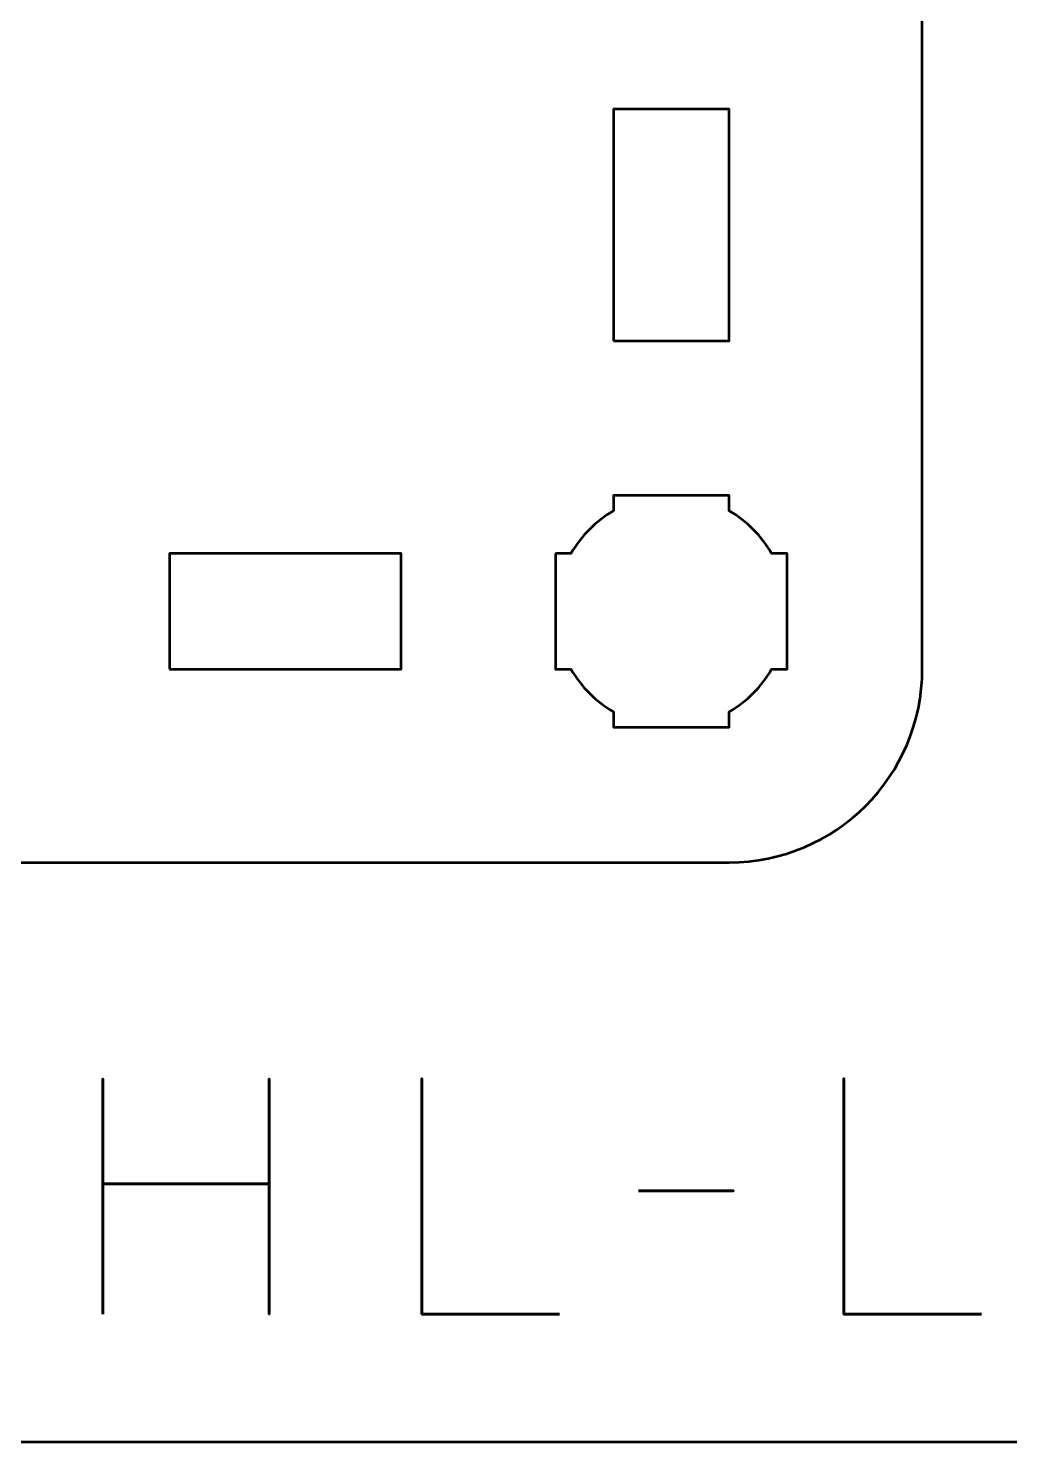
# Model space of a CAD drawing. Header units: centimetres. Extents: x -21 to 0, y -29.7 to 0.
# Drawn here: x -8.465 to -5.924, y -29.7 to -26.04 of the extents above; entities that cross this region are included whole.
import ezdxf

# ---------------------------------------------------------------- set-up
doc = ezdxf.new("R2010")
doc.units = ezdxf.units.CM
doc.header["$MEASUREMENT"] = 0
doc.layers.add('Layer 1', color=7, linetype='Continuous')

msp = doc.modelspace()

# ---------------------------------------------------------------- linework, layer by layer
at = {"layer": 'Layer 1', "lineweight": 53}
for points in [[(-6.95, -26.85), (-6.65, -26.85), (-6.65, -26.25), (-6.95, -26.25), (-6.95, -26.85)], [(-8.1, -27.7), (-7.5, -27.7), (-7.5, -27.4), (-8.1, -27.4), (-8.1, -27.7)]]:
    msp.add_lwpolyline(points, close=True, dxfattribs=at)
at = {"layer": 'Layer 1', "color": 1, "lineweight": 53}
msp.add_open_spline([(-21.00003, -29.19995), (-21.00003, -29.19995), (-21.00003, -5.29992), (-21.00003, -5.29992), (-21.00003, -5.29992), (-21.00003, -5.21709), (-20.93286, -5.14992), (-20.85003, -5.14992), (-20.85003, -5.14992), (-20.7672, -5.14992), (-20.70003, -5.08275), (-20.70003, -4.99992), (-20.70003, -4.99992), (-20.70003, -4.91709), (-20.7672, -4.84992), (-20.85003, -4.84992), (-20.85003, -4.84992), (-20.93286, -4.84992), (-21.00003, -4.78275), (-21.00003, -4.69992), (-21.00003, -4.69992), (-21.00003, -4.61709), (-20.93286, -4.54992), (-20.85003, -4.54992), (-20.85003, -4.54992), (-20.7672, -4.54992), (-20.70003, -4.48275), (-20.70003, -4.39992), (-20.70003, -4.39992), (-20.70003, -4.31709), (-20.7672, -4.24992), (-20.85003, -4.24992), (-20.85003, -4.24992), (-20.93286, -4.24992), (-21.00003, -4.18275), (-21.00003, -4.09992), (-21.00003, -4.09992), (-21.00003, -4.01709), (-20.93286, -3.94992), (-20.85003, -3.94992), (-20.85003, -3.94992), (-20.7672, -3.94992), (-20.70003, -3.88275), (-20.70003, -3.79992), (-20.70003, -3.79992), (-20.70003, -3.71709), (-20.7672, -3.64992), (-20.85003, -3.64992), (-20.85003, -3.64992), (-20.93286, -3.64992), (-21.00003, -3.58275), (-21.00003, -3.49992), (-21.00003, -3.49992), (-21.00003, -3.41709), (-20.93286, -3.34992), (-20.85003, -3.34992), (-20.85003, -3.34992), (-20.7672, -3.34992), (-20.70003, -3.28275), (-20.70003, -3.19992), (-20.70003, -3.19992), (-20.70003, -3.11709), (-20.7672, -3.04992), (-20.85003, -3.04992), (-20.85003, -3.04992), (-20.93286, -3.04992), (-21.00003, -2.98275), (-21.00003, -2.89992), (-21.00003, -2.89992), (-21.00003, -2.81709), (-20.93286, -2.74992), (-20.85003, -2.74992), (-20.85003, -2.74992), (-20.7672, -2.74992), (-20.70003, -2.68275), (-20.70003, -2.59992), (-20.70003, -2.59992), (-20.70003, -2.51709), (-20.7672, -2.44992), (-20.85003, -2.44992), (-20.85003, -2.44992), (-20.93286, -2.44992), (-21.00003, -2.38275), (-21.00003, -2.29992), (-21.00003, -2.29992), (-21.00003, -2.21709), (-20.93286, -2.14992), (-20.85003, -2.14992), (-20.85003, -2.14992), (-20.7672, -2.14992), (-20.70003, -2.08275), (-20.70003, -1.99992), (-20.70003, -1.99992), (-20.70003, -1.91709), (-20.7672, -1.84992), (-20.85003, -1.84992), (-20.85003, -1.84992), (-20.93286, -1.84992), (-21.00003, -1.78275), (-21.00003, -1.69992), (-21.00003, -1.69992), (-21.00003, -1.61709), (-20.93286, -1.54992), (-20.85003, -1.54992), (-20.85003, -1.54992), (-20.7672, -1.54992), (-20.70003, -1.48275), (-20.70003, -1.39992), (-20.70003, -1.39992), (-20.70003, -1.31709), (-20.7672, -1.24992), (-20.85003, -1.24992), (-20.85003, -1.24992), (-20.93286, -1.24992), (-21.00003, -1.18275), (-21.00003, -1.09992), (-21.00003, -1.09992), (-21.00003, -1.09992), (-21.00003, -0.49992), (-21.00003, -0.49992), (-21.00003, -0.49992), (-21.00003, -0.22295), (-20.77694, 0.00004), (-20.49994, 0.00004), (-20.49994, 0.00004), (-20.49994, 0.00004), (-0.50008, 0.00004), (-0.50008, 0.00004), (-0.50008, 0.00004), (-0.22294, 0.00004), (0.00002, -0.22295), (0.00002, -0.49992), (0.00002, -0.49992), (0.00002, -0.49992), (0.00002, -29.19995), (0.00002, -29.19995), (0.00002, -29.19995), (0.00002, -29.47695), (-0.22294, -29.70004), (-0.50008, -29.70004), (-0.50008, -29.70004), (-0.50008, -29.70004), (-20.49994, -29.70004), (-20.49994, -29.70004), (-20.49994, -29.70004), (-20.77694, -29.70004), (-21.00003, -29.47695), (-21.00003, -29.19995)], degree=3, knots=[0, 0, 0, 0, 0.027027, 0.027027, 0.027027, 0.027027, 0.0540541, 0.0540541, 0.0540541, 0.0540541, 0.0810811, 0.0810811, 0.0810811, 0.0810811, 0.1081081, 0.1081081, 0.1081081, 0.1081081, 0.1351351, 0.1351351, 0.1351351, 0.1351351, 0.1621622, 0.1621622, 0.1621622, 0.1621622, 0.1891892, 0.1891892, 0.1891892, 0.1891892, 0.2162162, 0.2162162, 0.2162162, 0.2162162, 0.2432432, 0.2432432, 0.2432432, 0.2432432, 0.2702703, 0.2702703, 0.2702703, 0.2702703, 0.2972973, 0.2972973, 0.2972973, 0.2972973, 0.3243243, 0.3243243, 0.3243243, 0.3243243, 0.3513514, 0.3513514, 0.3513514, 0.3513514, 0.3783784, 0.3783784, 0.3783784, 0.3783784, 0.4054054, 0.4054054, 0.4054054, 0.4054054, 0.4324324, 0.4324324, 0.4324324, 0.4324324, 0.4594595, 0.4594595, 0.4594595, 0.4594595, 0.4864865, 0.4864865, 0.4864865, 0.4864865, 0.5135135, 0.5135135, 0.5135135, 0.5135135, 0.5405405, 0.5405405, 0.5405405, 0.5405405, 0.5675676, 0.5675676, 0.5675676, 0.5675676, 0.5945946, 0.5945946, 0.5945946, 0.5945946, 0.6216216, 0.6216216, 0.6216216, 0.6216216, 0.6486486, 0.6486486, 0.6486486, 0.6486486, 0.6756757, 0.6756757, 0.6756757, 0.6756757, 0.7027027, 0.7027027, 0.7027027, 0.7027027, 0.7297297, 0.7297297, 0.7297297, 0.7297297, 0.7567568, 0.7567568, 0.7567568, 0.7567568, 0.7837838, 0.7837838, 0.7837838, 0.7837838, 0.8108108, 0.8108108, 0.8108108, 0.8108108, 0.8378378, 0.8378378, 0.8378378, 0.8378378, 0.8648649, 0.8648649, 0.8648649, 0.8648649, 0.8918919, 0.8918919, 0.8918919, 0.8918919, 0.9189189, 0.9189189, 0.9189189, 0.9189189, 0.9459459, 0.9459459, 0.9459459, 0.9459459, 0.972973, 0.972973, 0.972973, 0.972973, 1, 1, 1, 1], dxfattribs=at)
at = {"layer": 'Layer 1', "color": 3, "lineweight": 53}
msp.add_open_spline([(-11.45, -27.7), (-11.45, -27.7), (-11.45, -23.4), (-11.45, -23.4), (-11.45, -23.4), (-11.45, -23.12391), (-11.22609, -22.9), (-10.95, -22.9), (-10.95, -22.9), (-10.95, -22.9), (-6.65, -22.9), (-6.65, -22.9), (-6.65, -22.9), (-6.37391, -22.9), (-6.15, -23.12391), (-6.15, -23.4), (-6.15, -23.4), (-6.15, -23.4), (-6.15, -27.7), (-6.15, -27.7), (-6.15, -27.7), (-6.15, -27.97609), (-6.37391, -28.2), (-6.65, -28.2), (-6.65, -28.2), (-6.65, -28.2), (-10.95, -28.2), (-10.95, -28.2), (-10.95, -28.2), (-11.22609, -28.2), (-11.45, -27.97609), (-11.45, -27.7)], degree=3, knots=[0, 0, 0, 0, 0.125, 0.125, 0.125, 0.125, 0.25, 0.25, 0.25, 0.25, 0.375, 0.375, 0.375, 0.375, 0.5, 0.5, 0.5, 0.5, 0.625, 0.625, 0.625, 0.625, 0.75, 0.75, 0.75, 0.75, 0.875, 0.875, 0.875, 0.875, 1, 1, 1, 1], dxfattribs=at)
at = {"layer": 'Layer 1', "lineweight": 53}
msp.add_open_spline([(-7.1, -27.4), (-7.1, -27.4), (-7.05985, -27.4), (-7.05985, -27.4), (-7.05985, -27.4), (-7.0335, -27.35447), (-6.99553, -27.3165), (-6.95, -27.29015), (-6.95, -27.29015), (-6.95, -27.29015), (-6.95, -27.25), (-6.95, -27.25), (-6.95, -27.25), (-6.95, -27.25), (-6.8, -27.25), (-6.8, -27.25), (-6.8, -27.25), (-6.8, -27.25), (-6.65, -27.25), (-6.65, -27.25), (-6.65, -27.25), (-6.65, -27.25), (-6.65, -27.29015), (-6.65, -27.29015), (-6.65, -27.29015), (-6.60447, -27.3165), (-6.5665, -27.35447), (-6.54015, -27.4), (-6.54015, -27.4), (-6.54015, -27.4), (-6.5, -27.4), (-6.5, -27.4), (-6.5, -27.4), (-6.5, -27.4), (-6.5, -27.55), (-6.5, -27.55), (-6.5, -27.55), (-6.5, -27.55), (-6.5, -27.7), (-6.5, -27.7), (-6.5, -27.7), (-6.5, -27.7), (-6.54015, -27.7), (-6.54015, -27.7), (-6.54015, -27.7), (-6.5665, -27.74553), (-6.60447, -27.7835), (-6.65, -27.80985), (-6.65, -27.80985), (-6.65, -27.80985), (-6.65, -27.85), (-6.65, -27.85), (-6.65, -27.85), (-6.65, -27.85), (-6.8, -27.85), (-6.8, -27.85), (-6.8, -27.85), (-6.8, -27.85), (-6.95, -27.85), (-6.95, -27.85), (-6.95, -27.85), (-6.95, -27.85), (-6.95, -27.80985), (-6.95, -27.80985), (-6.95, -27.80985), (-6.99553, -27.7835), (-7.0335, -27.74553), (-7.05985, -27.7), (-7.05985, -27.7), (-7.05985, -27.7), (-7.1, -27.7), (-7.1, -27.7), (-7.1, -27.7), (-7.1, -27.7), (-7.1, -27.55), (-7.1, -27.55), (-7.1, -27.55), (-7.1, -27.55), (-7.1, -27.4), (-7.1, -27.4)], degree=3, knots=[0, 0, 0, 0, 0.05, 0.05, 0.05, 0.05, 0.1, 0.1, 0.1, 0.1, 0.15, 0.15, 0.15, 0.15, 0.2, 0.2, 0.2, 0.2, 0.25, 0.25, 0.25, 0.25, 0.3, 0.3, 0.3, 0.3, 0.35, 0.35, 0.35, 0.35, 0.4, 0.4, 0.4, 0.4, 0.45, 0.45, 0.45, 0.45, 0.5, 0.5, 0.5, 0.5, 0.55, 0.55, 0.55, 0.55, 0.6, 0.6, 0.6, 0.6, 0.65, 0.65, 0.65, 0.65, 0.7, 0.7, 0.7, 0.7, 0.75, 0.75, 0.75, 0.75, 0.8, 0.8, 0.8, 0.8, 0.85, 0.85, 0.85, 0.85, 0.9, 0.9, 0.9, 0.9, 0.95, 0.95, 0.95, 0.95, 1, 1, 1, 1], dxfattribs=at)
at = {"layer": 'Layer 1', "color": 5, "lineweight": 53}
for points, knots in [([(-8.2721, -29.36992), (-8.2721, -29.36992), (-8.2721, -29.0321), (-8.2721, -29.0321), (-8.2721, -29.0321), (-8.2721, -29.0321), (-7.84114, -29.0321), (-7.84114, -29.0321), (-7.84114, -29.0321), (-7.84114, -29.0321), (-7.84114, -29.36992), (-7.84114, -29.36992), (-7.84114, -29.36992), (-7.84114, -29.36992), (-7.84114, -28.76032), (-7.84114, -28.76032), (-7.84114, -28.76032), (-7.84114, -28.76032), (-7.84114, -29.0321), (-7.84114, -29.0321), (-7.84114, -29.0321), (-7.84114, -29.0321), (-8.2721, -29.0321), (-8.2721, -29.0321), (-8.2721, -29.0321), (-8.2721, -29.0321), (-8.2721, -28.76032), (-8.2721, -28.76032), (-8.2721, -28.76032), (-8.2721, -28.76032), (-8.2721, -29.36992), (-8.2721, -29.36992)], [0, 0, 0, 0, 0.125, 0.125, 0.125, 0.125, 0.25, 0.25, 0.25, 0.25, 0.375, 0.375, 0.375, 0.375, 0.5, 0.5, 0.5, 0.5, 0.625, 0.625, 0.625, 0.625, 0.75, 0.75, 0.75, 0.75, 0.875, 0.875, 0.875, 0.875, 1, 1, 1, 1]), ([(-7.0893, -29.36992), (-7.0893, -29.36992), (-7.44575, -29.36992), (-7.44575, -29.36992), (-7.44575, -29.36992), (-7.44575, -29.36992), (-7.44575, -28.75947), (-7.44575, -28.75947), (-7.44575, -28.75947), (-7.44575, -28.75947), (-7.44575, -29.36992), (-7.44575, -29.36992), (-7.44575, -29.36992), (-7.44575, -29.36992), (-7.0893, -29.36992), (-7.0893, -29.36992)], [0, 0, 0, 0, 0.25, 0.25, 0.25, 0.25, 0.5, 0.5, 0.5, 0.5, 0.75, 0.75, 0.75, 0.75, 1, 1, 1, 1]), ([(-5.99709, -29.36992), (-5.99709, -29.36992), (-6.35354, -29.36992), (-6.35354, -29.36992), (-6.35354, -29.36992), (-6.35354, -29.36992), (-6.35354, -28.75947), (-6.35354, -28.75947), (-6.35354, -28.75947), (-6.35354, -28.75947), (-6.35354, -29.36992), (-6.35354, -29.36992), (-6.35354, -29.36992), (-6.35354, -29.36992), (-5.99709, -29.36992), (-5.99709, -29.36992)], [0, 0, 0, 0, 0.25, 0.25, 0.25, 0.25, 0.5, 0.5, 0.5, 0.5, 0.75, 0.75, 0.75, 0.75, 1, 1, 1, 1]), ([(-6.88525, -29.05073), (-6.88525, -29.05073), (-6.63887, -29.05073), (-6.63887, -29.05073), (-6.63887, -29.05073), (-6.63887, -29.05073), (-6.88525, -29.05073), (-6.88525, -29.05073)], [0, 0, 0, 0, 0.5, 0.5, 0.5, 0.5, 1, 1, 1, 1])]:
    msp.add_open_spline(points, degree=3, knots=knots, dxfattribs=at)

doc.saveas('drawing.dxf')
